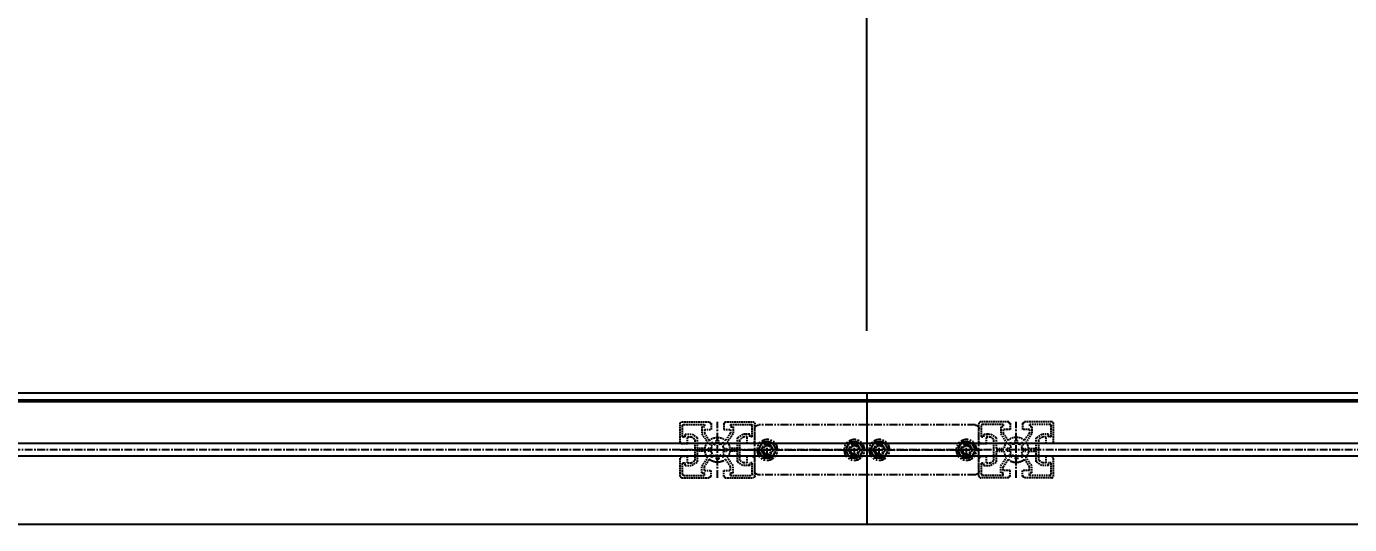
# Model space of a CAD drawing. Header units: inches. Extents: x 0 to 77285, y -118 to 40065.
# Drawn here: x 32500 to 33562, y 31618 to 32019 of the extents above; entities that cross this region are included whole.
import ezdxf

# ---------------------------------------------------------------- set-up
doc = ezdxf.new("R2010")
doc.units = ezdxf.units.IN
doc.header["$LTSCALE"] = 5
doc.header["$MEASUREMENT"] = 0
for name, pattern in [('CENTER', [2, 1.25, -0.25, 0.25, -0.25]), ('HIDDEN', [0.375, 0.25, -0.125]), ('PHANTOM', [2.5, 1.25, -0.25, 0.25, -0.25, 0.25, -0.25])]:
    doc.linetypes.add(name, pattern=pattern)
for name, color, linetype in [('11', 1, 'CENTER'), ('22', 2, 'HIDDEN'), ('66', 6, 'PHANTOM'), ('B', 123, 'Continuous'), ('G', 231, 'Continuous')]:
    doc.layers.add(name, color=color, linetype=linetype)
doc.styles.add('SCI', font='')
doc.styles.get('SCI').set_extended_font_data('Gulim')
doc.dimstyles.new('S', dxfattribs={"dimscale": 100, "dimtxt": 2.5, "dimasz": 2, "dimexe": 1.25, "dimexo": 0.625, "dimgap": -0.625, "dimtad": 1, "dimdec": 8, "dimtxsty": 'SCI', "dimcen": 2.5, "dimclrd": 1, "dimclre": 1, "dimclrt": 7, "dimadec": 8, "dimazin": 2, "dimtfac": 1, "dimtdec": 8, "dimtmove": 0, "dimatfit": 3, "dimfxl": 1, "dimarcsym": 0})
doc.dimstyles.new('SCH', dxfattribs={"dimtxt": 2.5, "dimasz": 2, "dimexe": 1.25, "dimexo": 0.625, "dimtad": 1, "dimdec": 8, "dimtxsty": 'SCI', "dimcen": 2.5, "dimclrd": 4, "dimclre": 4, "dimclrt": 7, "dimadec": 8, "dimazin": 2, "dimtfac": 1, "dimtdec": 8, "dimtmove": 0, "dimatfit": 3, "dimfxl": 1, "dimarcsym": 0})

# ---------------------------------------------------------------- blocks, each defined once
blk = doc.blocks.new('0104-20170619.11435441')
for p, q in [((-6, 22.5), (-28.5, 22.5)), ((-6, 22.5), (-6, 21.5)), ((-5, 21.5), (-6, 21.5)), ((-5, 21.5), (-5, 16.5)), ((5, 21.5), (5, 16.5)), ((6, 21.5), (5, 21.5)), ((6, 22.5), (6, 21.5)), ((28.5, 22.5), (6, 22.5)), ((-30, 6), (-30, 21)), ((-28, 10.5), (-28, 19.5)), ((-10.5, 20.5), (-27, 20.5)), ((-26, 10.5), (-26, 12.5)), ((-26, 12.5), (-20.4, 12.5)), ((-22.4, 12.5), (-24.1, 12.5)), ((-20.4, 12.5), (-16, 9.6)), ((-10.5, 18.5), (-12.5, 18.5)), ((-12.5, 18.5), (-12.5, 12.9)), ((-12.5, 12.9), (-7.9, 6.1)), ((-10.5, 20.5), (-10.5, 18.5)), ((-10.5, 16.5), (-10.5, 13.5)), ((-5, 16.5), (-10.5, 16.5)), ((-10.5, 13.5), (-6.5, 7.6)), ((10.5, 16.5), (5, 16.5)), ((10.5, 13.5), (6.5, 7.6)), ((12.5, 12.9), (7.9, 6.1)), ((10.5, 20.5), (10.5, 18.5)), ((27, 20.5), (10.5, 20.5)), ((12.5, 18.5), (10.5, 18.5)), ((10.5, 16.5), (10.5, 13.5)), ((12.5, 18.5), (12.5, 12.9)), ((20.4, 12.5), (16, 9.6)), ((26, 12.5), (20.4, 12.5)), ((26, 10.5), (26, 12.5)), ((28, 10.5), (28, 19.5)), ((30, 6), (30, 21)), ((-30, 6), (-29, 6)), ((-29, 5), (-29, 6)), ((-29, 5), (-24, 5)), ((-28, 10.5), (-26, 10.5)), ((-23, 10.5), (-24.1, 10.5)), ((-24, 10.5), (-21, 10.5)), ((-24, 5), (-24, 10.5)), ((-21, 10.5), (-18, 8.5)), ((-18, -8.5), (-18, 8.5)), ((-16, 1), (-16, 9.6)), ((-16, 1), (-9.9, 1)), ((-4.9, 1), (-7.4, 1)), ((-4.2, 2.8), (-6, 4.5)), ((-2.8, 4.2), (-4.5, 6)), ((-1, 4.9), (-1, 7.4)), ((1, 4.9), (1, 7.4)), ((2.8, 4.2), (4.5, 6)), ((4.2, 2.8), (6, 4.5)), ((4.9, 1), (7.4, 1)), ((9.9, 1), (16, 1)), ((16, 1), (16, 9.6)), ((21, 10.5), (18, 8.5)), ((18, -8.5), (18, 8.5)), ((24, 10.5), (21, 10.5)), ((24, 5), (24, 10.5)), ((29, 5), (24, 5)), ((28, 10.5), (26, 10.5)), ((29, 5), (29, 6)), ((30, 6), (29, 6)), ((-30, -21), (-30, -6)), ((-30, -6), (-29, -6)), ((-29, -6), (-29, -5)), ((-29, -5), (-24, -5)), ((-28, -19.5), (-28, -10.5)), ((-28, -10.5), (-26, -10.5)), ((-26, -12.5), (-26, -10.5)), ((-24, -10.5), (-24, -5)), ((-24, -10.5), (-21, -10.5)), ((-21, -10.5), (-18, -8.5)), ((-20.4, -12.5), (-16, -9.6)), ((-16, -9.6), (-16, -1)), ((-16, -1), (-9.9, -1)), ((-12.5, -12.9), (-7.9, -6.1)), ((-10.5, -13.5), (-6.5, -7.6)), ((-4.9, -1), (-7.4, -1)), ((-4.2, -2.8), (-6, -4.5)), ((-2.8, -4.2), (-4.5, -6)), ((-1, -4.9), (-1, -7.4)), ((1, -4.9), (1, -7.4)), ((2.8, -4.2), (4.5, -6)), ((4.2, -2.8), (6, -4.5)), ((4.9, -1), (7.4, -1)), ((10.5, -13.5), (6.5, -7.6)), ((12.5, -12.9), (7.9, -6.1)), ((9.9, -1), (16, -1)), ((16, -9.6), (16, -1)), ((20.4, -12.5), (16, -9.6)), ((21, -10.5), (18, -8.5)), ((24, -10.5), (21, -10.5)), ((24, -10.5), (24, -5)), ((29, -5), (24, -5)), ((26, -12.5), (26, -10.5)), ((28, -10.5), (26, -10.5)), ((28, -19.5), (28, -10.5)), ((29, -6), (29, -5)), ((30, -6), (29, -6)), ((30, -21), (30, -6)), ((-10.5, -20.5), (-27, -20.5)), ((-26, -12.5), (-20.4, -12.5)), ((-12.5, -18.5), (-12.5, -12.9)), ((-10.5, -18.5), (-12.5, -18.5)), ((-10.5, -16.5), (-10.5, -13.5)), ((-5, -16.5), (-10.5, -16.5)), ((-10.5, -20.5), (-10.5, -18.5)), ((-5, -21.5), (-5, -16.5)), ((5, -21.5), (5, -16.5)), ((10.5, -16.5), (5, -16.5)), ((10.5, -16.5), (10.5, -13.5)), ((12.5, -18.5), (10.5, -18.5)), ((10.5, -20.5), (10.5, -18.5)), ((27, -20.5), (10.5, -20.5)), ((12.5, -18.5), (12.5, -12.9)), ((26, -12.5), (20.4, -12.5)), ((-6, -22.5), (-28.5, -22.5)), ((-6, -22.5), (-6, -21.5)), ((-5, -21.5), (-6, -21.5)), ((6, -21.5), (5, -21.5)), ((6, -22.5), (6, -21.5)), ((28.5, -22.5), (6, -22.5))]:
    blk.add_line(p, q)
for centre, radius, start, end in [((-28.5, 21), 1.5, 90, 180), ((28.5, 21), 1.5, 0, 90), ((-27, 19.5), 1, 90, 180), ((27, 19.5), 1, 0, 90), ((0, 0), 10, 142.644, 174.2608), ((0, 0), 7.5, 172.3377, 187.6623), ((0, 0), 10, 49.1403, 130.8597), ((0, 0), 7.5, 127.3377, 142.6623), ((0, 0), 5, 146.537, 168.463), ((0, 0), 5, 101.537, 123.463), ((0, 0), 7.5, 82.3377, 97.6623), ((0, 0), 5, 56.537, 78.463), ((0, 0), 5, 11.537, 33.463), ((0, 0), 7.5, 37.3377, 52.6623), ((0, 0), 7.5, 352.3377, 7.6623), ((0, 0), 10, 5.7392, 39.0281), ((0, 0), 10, 5.7392, 37.356), ((0, 0), 10, 185.7392, 217.356), ((0, 0), 10, 229.1403, 309.2607), ((0, 0), 7.5, 217.3377, 232.6623), ((0, 0), 5, 191.537, 213.463), ((0, 0), 10, 243.4796, 310.8597), ((0, 0), 5, 236.537, 258.463), ((0, 0), 7.5, 262.3377, 277.6623), ((0, 0), 5, 281.537, 303.463), ((0, 0), 5, 326.537, 348.463), ((0, 0), 7.5, 307.3377, 322.6623), ((0, 0), 10, 320.9719, 354.2608), ((0, 0), 10, 322.644, 354.2608), ((-28.5, -21), 1.5, 180, 270), ((-27, -19.5), 1, 180, 270), ((27, -19.5), 1, 270, 0), ((28.5, -21), 1.5, 270, 0)]:
    blk.add_arc(centre, radius, start, end)
at = {"layer": '11'}
for p, q in [((0, -22.5), (0, 22.5)), ((30, 0), (-30, 0))]:
    blk.add_line(p, q, dxfattribs=at)
blk = doc.blocks.new('A$C8f69a4f7')
at = {"color": 7}
blk.add_line((0, 45.5), (0, -60), dxfattribs=at)
at = {"layer": '11'}
blk.add_line((93.4, 0), (-93.4, 0), dxfattribs=at)
at = {"layer": '66'}
for p, q in [((-90, -17), (-90, 17)), ((-87, 20), (87, 20)), ((90, -17), (90, 17)), ((-87.5, 0), (-83.8, 6.5)), ((-83.8, -6.5), (-87.5, 0)), ((-76.2, 6.5), (-83.8, 6.5)), ((-80, -7.3), (-80, 7.3)), ((-80, -7), (-80, 7)), ((-76.2, 6.5), (-72.5, 0)), ((-72.5, 0), (-76.2, -6.5)), ((-17.5, 0), (-13.8, 6.5)), ((-13.8, -6.5), (-17.5, 0)), ((-6.2, 6.5), (-13.8, 6.5)), ((-10, -7.3), (-10, 7.3)), ((-10, -7), (-10, 7)), ((-6.2, 6.5), (-2.5, 0)), ((-2.5, 0), (-6.2, -6.5)), ((2.5, 0), (6.2, 6.5)), ((6.2, -6.5), (2.5, 0)), ((13.8, 6.5), (6.2, 6.5)), ((10, -7.3), (10, 7.3)), ((10, -7), (10, 7)), ((13.8, 6.5), (17.5, 0)), ((17.5, 0), (13.8, -6.5)), ((72.5, 0), (76.2, 6.5)), ((76.2, -6.5), (72.5, 0)), ((83.8, 6.5), (76.2, 6.5)), ((80, -7.3), (80, 7.3)), ((80, -7), (80, 7)), ((83.8, 6.5), (87.5, 0)), ((87.5, 0), (83.8, -6.5)), ((-76.2, -6.5), (-83.8, -6.5)), ((-6.2, -6.5), (-13.8, -6.5)), ((13.8, -6.5), (6.2, -6.5)), ((83.8, -6.5), (76.2, -6.5)), ((-87, -20), (87, -20))]:
    blk.add_line(p, q, dxfattribs=at)
for centre, radius in [((-80, 0), 8.25), ((-80, 0), 6.5), ((-80, 0), 4.5), ((-80, 0), 4), ((-80, 0), 3.2), ((-10, 0), 8.25), ((-10, 0), 6.5), ((-10, 0), 4.5), ((-10, 0), 4), ((-10, 0), 3.2), ((10, 0), 8.25), ((10, 0), 6.5), ((10, 0), 4.5), ((10, 0), 4), ((10, 0), 3.2), ((80, 0), 8.25), ((80, 0), 6.5), ((80, 0), 4.5), ((80, 0), 4), ((80, 0), 3.2)]:
    blk.add_circle(centre, radius, dxfattribs=at)
for centre, start, end in [((-87, 17), 90, 180), ((87, 17), 0, 90), ((-87, -17), 180, 270), ((87, -17), 270, 0)]:
    blk.add_arc(centre, 3, start, end, dxfattribs=at)
at = {"layer": '22', "xscale": -1}
blk.add_blockref('0104-20170619.11435441', (-120, 0), dxfattribs=at)
at = {"layer": '22'}
blk.add_blockref('0104-20170619.11435441', (120, 0), dxfattribs=at)
blk = doc.blocks.new('A$Ce983b105')
for p, q in [((-170, 98.5), (-6470, 98.5)), ((-170, 65), (-6470, 65)), ((-170, 55), (-6470, 55)), ((-170, 0), (-6470, 0))]:
    blk.add_line(p, q)
at = {"layer": '11'}
blk.add_line((-170, 60), (-6470, 60), dxfattribs=at)
at = {"layer": 'B'}
blk.add_line((-170, 100), (-6470, 100), dxfattribs=at)
at = {"layer": 'G'}
blk.add_line((-170, 105.5), (-6470, 105.5), dxfattribs=at)
at = {"xscale": -1}
blk.add_blockref('A$C8f69a4f7', (-4750, 60), dxfattribs=at)
at = {"layer": '22', "xscale": -1}
blk.add_blockref('0104-20170619.11435441', (-4870, 60), dxfattribs=at)
at = {"layer": '22'}
blk.add_blockref('0104-20170619.11435441', (-4630, 60), dxfattribs=at)
blk = doc.blocks.new('*D404')
at = {"color": 1, "lineweight": -2, "transparency": 16777216}
for p, q in [((32650.4, 32595.5), (31978.9, 32595.5)), ((31978.9, 32595.5), (31978.9, 32289.9)), ((32650.4, 32289.9), (32650.4, 32595.5)), ((31454.6, 31774), (31454.6, 32339.9)), ((33174.6, 31774), (33174.6, 32339.9)), ((31978.9, 32289.9), (32650.4, 32289.9)), ((31614.6, 32239.9), (33014.6, 32239.9))]:
    blk.add_line(p, q, dxfattribs=at)
at = {"color": 1, "transparency": 16777216}
for points in [[(31614.6, 32266.6), (31614.6, 32213.2), (31454.6, 32239.9)], [(33014.6, 32266.6), (33014.6, 32213.2), (33174.6, 32239.9)]]:
    blk.add_solid(points, dxfattribs=at)
at = {"layer": 'Defpoints', "color": 0, "transparency": 16777216}
for p in [(33174.6, 32239.9), (31454.6, 31724), (33174.6, 31724)]:
    blk.add_point(p, dxfattribs=at)
at = {"color": 7, "transparency": 16777216, "insert": (32314.6, 32442.7), "char_height": 200, "attachment_point": 5, "style": 'SCI'}
blk.add_mtext('1720', dxfattribs=at)
blk = doc.blocks.new('*D405')
at = {"color": 1, "lineweight": -2, "transparency": 16777216}
for p, q in [((35814.3, 32595.2), (35115, 32595.2)), ((35115, 32595.2), (35115, 32289.9)), ((35814.3, 32289.9), (35814.3, 32595.2)), ((33174.6, 31774), (33174.6, 32339.9)), ((37754.6, 31774), (37754.6, 32339.9)), ((35115, 32289.9), (35814.3, 32289.9)), ((33334.6, 32239.9), (37594.6, 32239.9))]:
    blk.add_line(p, q, dxfattribs=at)
at = {"color": 1, "transparency": 16777216}
for points in [[(33334.6, 32266.6), (33334.6, 32213.2), (33174.6, 32239.9)], [(37594.6, 32266.6), (37594.6, 32213.2), (37754.6, 32239.9)]]:
    blk.add_solid(points, dxfattribs=at)
at = {"layer": 'Defpoints', "color": 0, "transparency": 16777216}
for p in [(37754.6, 32239.9), (33174.6, 31724), (37754.6, 31724)]:
    blk.add_point(p, dxfattribs=at)
at = {"color": 7, "transparency": 16777216, "insert": (35464.6, 32442.5), "char_height": 200, "attachment_point": 5, "style": 'SCI'}
blk.add_mtext('4580', dxfattribs=at)
blk = doc.blocks.new('*D409')
at = {"color": 4, "lineweight": -2, "transparency": 16777216}
for p, q in [((31174.6, 31774), (31174.6, 33036)), ((37924.6, 31774), (37924.6, 33036)), ((31334.6, 32936), (37764.6, 32936))]:
    blk.add_line(p, q, dxfattribs=at)
at = {"color": 4, "transparency": 16777216}
for points in [[(31334.6, 32962.6), (31334.6, 32909.3), (31174.6, 32936)], [(37764.6, 32962.6), (37764.6, 32909.3), (37924.6, 32936)]]:
    blk.add_solid(points, dxfattribs=at)
at = {"layer": 'Defpoints', "color": 0, "transparency": 16777216}
for p in [(37924.6, 32936), (31174.6, 31724), (37924.6, 31724)]:
    blk.add_point(p, dxfattribs=at)
at = {"color": 7, "transparency": 16777216, "insert": (34549.6, 33088.6), "char_height": 200, "attachment_point": 5, "style": 'SCI'}
blk.add_mtext('6750', dxfattribs=at)

msp = doc.modelspace()

# ---------------------------------------------------------------- block references
msp.add_blockref('A$Ce983b105', (37924.6497809, 31618.46513729))

# ---------------------------------------------------------------- dimensions: what is measured, and where the dimension line sits
for base, p1, p2, dimstyle, override, picture, middle in [((37924.649780898, 32935.9761583659), (31174.649780898, 31723.9651372949), (37924.649780898, 31723.9651372949), 'SCH', {"dimscale": 80}, '*D409', (34549.649780898, 33088.6392742114)), ((33174.649780898, 32239.8846013014), (31454.649780898, 31723.9651372949), (33174.649780898, 31723.9651372949), 'S', {"dimscale": 80}, '*D404', (32314.649780898, 32442.6808729392)), ((37754.649780898, 32239.8846013014), (33174.649780898, 31723.9651372949), (37754.649780898, 31723.9651372949), 'S', {"dimscale": 80, "dimtmove": 1}, '*D405', (35464.649780898, 32442.547717147))]:
    dim = msp.add_linear_dim(base=base, p1=p1, p2=p2, dimstyle=dimstyle, override=override)
    dim.commit()
    dim.dimension.update_dxf_attribs({"geometry": picture, "text_midpoint": middle})

doc.saveas('drawing.dxf')
